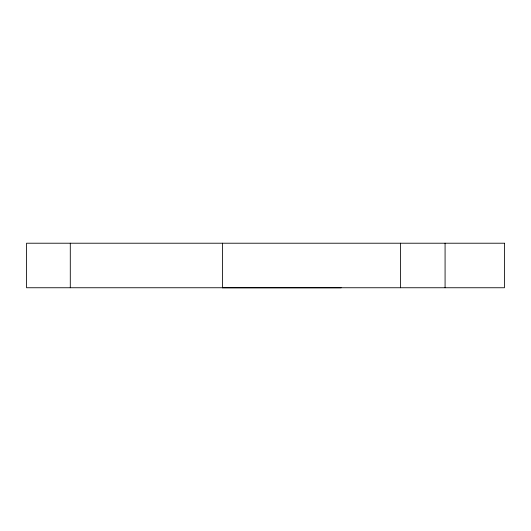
<?xml version="1.0" encoding="UTF-8"?>
<svg xmlns="http://www.w3.org/2000/svg" width="531" height="531" viewBox="0 0 531 531"><rect width="100%" height="100%" fill="white"/><g stroke="black" fill="none" stroke-linecap="round" stroke-linejoin="round"><path stroke-width="0.8" d="M222.429 287.782L341.174 287.782M445.078 243.218L445.078 287.749M400.547 243.218L400.547 287.749M222.429 243.218L222.429 287.749M70.291 243.218L70.291 287.749M504.45 243.218L26.55 243.218L26.55 287.749L504.45 287.749L504.45 243.218"/></g></svg>
